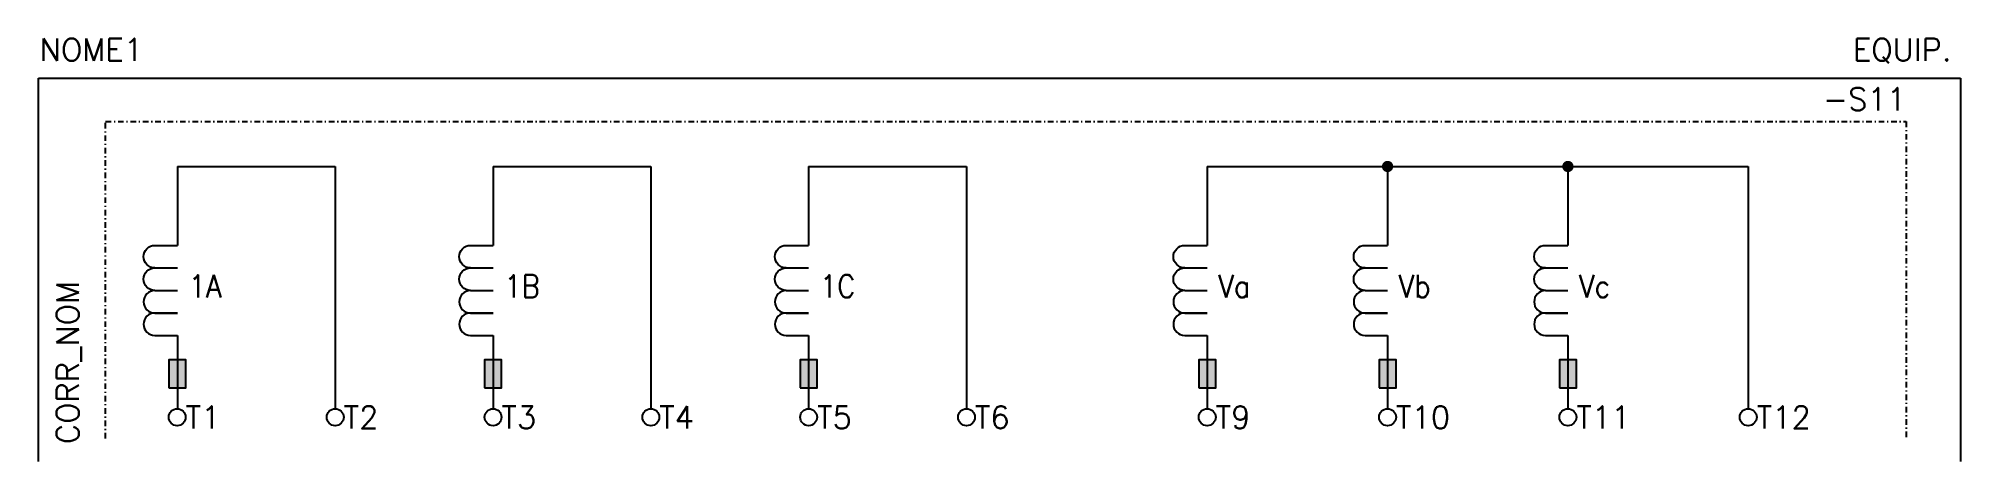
# Model space of a CAD drawing. Extents: x 411 to 581, y 140 to 178.
import ezdxf
from ezdxf.enums import TextEntityAlignment as Align

# ---------------------------------------------------------------- set-up
doc = ezdxf.new("R2010")
doc.units = 0
doc.header["$MEASUREMENT"] = 0
doc.linetypes.add('DASHDOT', pattern=[1, 0.5, -0.25, 0, -0.25])
doc.layers.get('0').update_dxf_attribs({"linetype": 'CONTINUOUS'})
doc.styles.add('ROMANS', font='romans')

# ---------------------------------------------------------------- blocks, each defined once
blk = doc.blocks.new('RETANG')
at = {"color": 0}
blk.add_lwpolyline([(2.5, 0), (2.5, 1.5), (0, 1.5), (0, 0)], close=True, dxfattribs=at)
blk.add_solid([(0, 0), (0, 1.5), (2.5, 0), (2.5, 1.5)], dxfattribs=at)
blk = doc.blocks.new('CON2')
at = {"const_width": 0.5}
blk.add_lwpolyline([(-0.25, 0, 1), (0.25, 0, 1)], format="xyb", close=True, dxfattribs=at)

msp = doc.modelspace()

# ---------------------------------------------------------------- linework, layer by layer
for p, q in [((410.79, 173.98), (581.31, 173.98)), ((410.79, 139.98), (410.79, 173.98)), ((581.31, 173.98), (581.31, 139.98)), ((423.12, 166.16), (437.12, 166.16)), ((423.12, 166.16), (423.12, 159.16)), ((437.12, 166.16), (437.12, 144.66)), ((451.12, 166.16), (465.12, 166.16)), ((451.12, 166.16), (451.12, 159.16)), ((465.12, 166.16), (465.12, 144.66)), ((479.12, 166.16), (493.12, 166.16)), ((479.12, 166.16), (479.12, 159.16)), ((493.12, 166.16), (493.12, 144.66)), ((514.48, 166.16), (514.48, 159.16)), ((514.48, 166.16), (562.48, 166.16)), ((530.48, 166.16), (530.48, 159.16)), ((546.48, 166.16), (546.48, 159.16)), ((562.48, 166.16), (562.48, 144.66)), ((421.12, 159.16), (423.12, 159.16)), ((449.12, 159.16), (451.12, 159.16)), ((477.12, 159.16), (479.12, 159.16)), ((512.48, 159.16), (514.48, 159.16)), ((528.48, 159.16), (530.48, 159.16)), ((544.48, 159.16), (546.48, 159.16)), ((421.12, 157.16), (423.12, 157.16)), ((449.12, 157.16), (451.12, 157.16)), ((477.12, 157.16), (479.12, 157.16)), ((512.48, 157.16), (514.48, 157.16)), ((528.48, 157.16), (530.48, 157.16)), ((544.48, 157.16), (546.48, 157.16)), ((421.12, 155.16), (423.12, 155.16)), ((421.12, 155.16), (423.12, 155.16)), ((449.12, 155.16), (451.12, 155.16)), ((449.12, 155.16), (451.12, 155.16)), ((477.12, 155.16), (479.12, 155.16)), ((477.12, 155.16), (479.12, 155.16)), ((512.48, 155.16), (514.48, 155.16)), ((512.48, 155.16), (514.48, 155.16)), ((528.48, 155.16), (530.48, 155.16)), ((528.48, 155.16), (530.48, 155.16)), ((544.48, 155.16), (546.48, 155.16)), ((544.48, 155.16), (546.48, 155.16)), ((423.12, 153.16), (421.12, 153.16)), ((421.12, 153.16), (423.12, 153.16)), ((449.12, 153.16), (451.12, 153.16)), ((451.12, 153.16), (449.12, 153.16)), ((477.12, 153.16), (479.12, 153.16)), ((479.12, 153.16), (477.12, 153.16)), ((512.48, 153.16), (514.48, 153.16)), ((514.48, 153.16), (512.48, 153.16)), ((530.48, 153.16), (528.48, 153.16)), ((528.48, 153.16), (530.48, 153.16)), ((546.48, 153.16), (544.48, 153.16)), ((544.48, 153.16), (546.48, 153.16)), ((421.12, 151.16), (423.12, 151.16)), ((423.12, 151.16), (423.12, 144.66)), ((449.12, 151.16), (451.12, 151.16)), ((451.12, 151.16), (451.12, 144.66)), ((477.12, 151.16), (479.12, 151.16)), ((479.12, 151.16), (479.12, 144.66)), ((512.48, 151.16), (514.48, 151.16)), ((514.48, 151.16), (514.48, 144.66)), ((528.48, 151.16), (530.48, 151.16)), ((530.48, 151.16), (530.48, 144.66)), ((544.48, 151.16), (546.48, 151.16)), ((546.48, 151.16), (546.48, 144.66))]:
    msp.add_line(p, q)
at = {"linetype": 'DASHDOT'}
for p, q in [((416.75, 170.14), (576.48, 170.14)), ((416.75, 142.02), (416.75, 170.14)), ((576.48, 170.14), (576.48, 142.02))]:
    msp.add_line(p, q, dxfattribs=at)
for points in [[(421.12, 157.16, -1), (421.12, 159.16), (423.12, 159.16)], [(449.12, 157.16, -1), (449.12, 159.16), (451.12, 159.16)], [(477.12, 157.16, -1), (477.12, 159.16), (479.12, 159.16)], [(512.48, 157.16, -1), (512.48, 159.16), (514.48, 159.16)], [(528.48, 157.16, -1), (528.48, 159.16), (530.48, 159.16)], [(544.48, 157.16, -1), (544.48, 159.16), (546.48, 159.16)], [(421.12, 155.16, -1), (421.12, 157.16), (423.12, 157.16)], [(449.12, 155.16, -1), (449.12, 157.16), (451.12, 157.16)], [(477.12, 155.16, -1), (477.12, 157.16), (479.12, 157.16)], [(512.48, 155.16, -1), (512.48, 157.16), (514.48, 157.16)], [(528.48, 155.16, -1), (528.48, 157.16), (530.48, 157.16)], [(544.48, 155.16, -1), (544.48, 157.16), (546.48, 157.16)], [(421.12, 153.16, 1), (421.12, 151.16), (423.12, 151.16)], [(449.12, 153.16, 1), (449.12, 151.16), (451.12, 151.16)], [(477.12, 153.16, 1), (477.12, 151.16), (479.12, 151.16)], [(512.48, 153.16, 1), (512.48, 151.16), (514.48, 151.16)], [(528.48, 153.16, 1), (528.48, 151.16), (530.48, 151.16)], [(544.48, 153.16, 1), (544.48, 151.16), (546.48, 151.16)]]:
    msp.add_lwpolyline(points, format="xyb")
for centre in [(423.1, 143.91), (437.12, 143.91), (451.12, 143.91), (465.12, 143.91), (479.12, 143.91), (493.12, 143.91), (514.48, 143.91), (530.48, 143.91), (546.48, 143.91), (562.48, 143.91)]:
    msp.add_circle(centre, 0.75)
for centre in [(421.12, 154.16), (449.12, 154.16), (477.12, 154.16), (512.48, 154.16), (528.48, 154.16), (544.48, 154.16)]:
    msp.add_arc(centre, 1, 90, 270)

# ---------------------------------------------------------------- block references
for name, p, rotation in [('CON2', (530.48, 166.16), 180), ('CON2', (546.48, 166.16), 180), ('RETANG', (422.37, 149.01), 270), ('RETANG', (450.37, 149.01), 270), ('RETANG', (478.37, 149.01), 270), ('RETANG', (513.73, 149.01), 270), ('RETANG', (529.73, 149.01), 270), ('RETANG', (545.73, 149.01), 270)]:
    msp.add_blockref(name, p, dxfattribs=dict(rotation=rotation))

# ---------------------------------------------------------------- texts
at = {"style": 'ROMANS'}
msp.add_text('-S11', height=2, dxfattribs=at).set_placement((576.48, 172.14), align=Align.MIDDLE_RIGHT)
at = {"linetype": 'Continuous', "style": 'ROMANS', "width": 0.9}
for s, p in [('1A', (424.11, 155.54)), ('1B', (452.11, 155.54)), ('1C', (480.11, 155.54)), ('Va', (515.46, 155.54)), ('Vb', (531.46, 155.54)), ('Vc', (547.46, 155.54))]:
    msp.add_text(s, height=2, dxfattribs=at).set_placement(p, align=Align.MIDDLE_LEFT)
at = {"lineweight": -3, "style": 'ROMANS'}
msp.add_attdef('NOME1', text='', height=2, dxfattribs=at).set_placement((415.49, 176.52), align=Align.MIDDLE_CENTER)
msp.add_attdef('EQUIP.', text='', height=2, dxfattribs=at).set_placement((580.51, 176.52), align=Align.MIDDLE_RIGHT)
msp.add_attdef('CORR_NOM', text='', height=2, rotation=90, dxfattribs=at).set_placement((413.38, 141.53), align=Align.MIDDLE_LEFT)
for tag, text, p in [('T1', '1', (423.85, 143.91)), ('T2', '2', (437.87, 143.91)), ('T3', '3', (451.87, 143.91)), ('T4', '4', (465.87, 143.91)), ('T5', '5', (479.87, 143.91)), ('T6', '6', (493.87, 143.91)), ('T9', '9', (515.23, 143.91)), ('T10', '10', (531.23, 143.91)), ('T11', '11', (547.23, 143.91)), ('T12', '12', (563.23, 143.91))]:
    msp.add_attdef(tag, text=text, height=2, dxfattribs=at).set_placement(p, align=Align.MIDDLE_LEFT)

doc.saveas('drawing.dxf')
